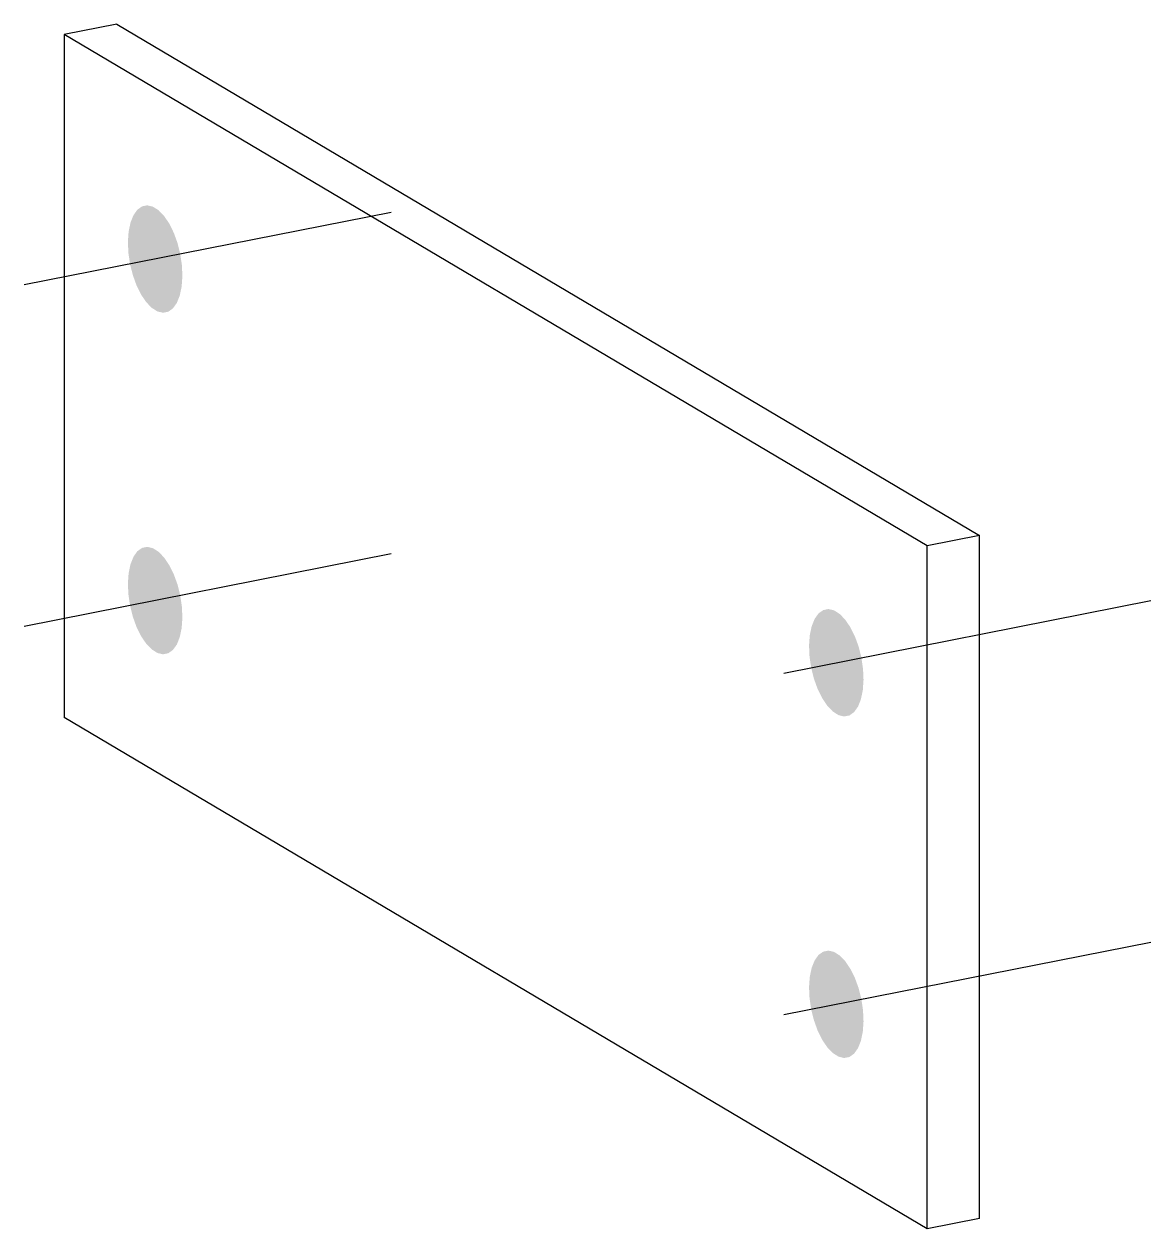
# Model space of a CAD drawing. Header units: millimetres. Extents: x 2 to 11323, y -13 to 202.
# Drawn here: x 11136.7 to 11322.9, y 3.6 to 202.5 of the extents above; entities that cross this region are included whole.
import ezdxf

# ---------------------------------------------------------------- set-up
doc = ezdxf.new("R2010")
doc.units = ezdxf.units.MM
doc.layers.add('STÅL', color=7, linetype='Continuous')

msp = doc.modelspace()

# ---------------------------------------------------------------- hatches: boundary and pattern name
at = {"layer": 'STÅL', "linetype": 'Continuous'}
for points in [[(11162.54, 164.52), (11162.81, 162.67), (11162.89, 160.86), (11162.77, 159.18), (11162.46, 157.69), (11161.98, 156.47), (11161.33, 155.56), (11160.56, 155.01), (11159.69, 154.84), (11158.77, 155.05), (11157.83, 155.65), (11156.91, 156.59), (11156.06, 157.85), (11155.31, 159.36), (11154.7, 161.07), (11154.24, 162.88), (11153.97, 164.74), (11153.89, 166.55), (11154.01, 168.23), (11154.32, 169.72), (11154.81, 170.94), (11155.45, 171.85), (11156.23, 172.4), (11157.09, 172.57), (11158.02, 172.35), (11158.96, 171.76), (11159.87, 170.81), (11160.72, 169.56), (11161.47, 168.04), (11162.09, 166.34)], [(11162.54, 108.14), (11162.81, 106.29), (11162.89, 104.48), (11162.77, 102.79), (11162.46, 101.31), (11161.98, 100.08), (11161.33, 99.18), (11160.56, 98.63), (11159.69, 98.45), (11158.77, 98.67), (11157.83, 99.27), (11156.91, 100.21), (11156.06, 101.47), (11155.31, 102.98), (11154.7, 104.68), (11154.24, 106.5), (11153.97, 108.36), (11153.89, 110.16), (11154.01, 111.85), (11154.32, 113.33), (11154.81, 114.56), (11155.45, 115.47), (11156.23, 116.02), (11157.09, 116.19), (11158.02, 115.97), (11158.96, 115.38), (11159.87, 114.43), (11160.72, 113.17), (11161.47, 111.66), (11162.09, 109.96)], [(11275.04, 97.88), (11275.31, 96.02), (11275.39, 94.22), (11275.27, 92.53), (11274.96, 91.04), (11274.48, 89.82), (11273.83, 88.91), (11273.06, 88.36), (11272.19, 88.19), (11271.27, 88.41), (11270.33, 89), (11269.41, 89.95), (11268.56, 91.21), (11267.81, 92.72), (11267.2, 94.42), (11266.74, 96.24), (11266.47, 98.09), (11266.39, 99.9), (11266.51, 101.59), (11266.82, 103.07), (11267.31, 104.3), (11267.95, 105.2), (11268.73, 105.75), (11269.59, 105.93), (11270.52, 105.71), (11271.46, 105.11), (11272.37, 104.17), (11273.22, 102.91), (11273.97, 101.4), (11274.59, 99.7)], [(11275.04, 41.5), (11275.31, 39.64), (11275.39, 37.83), (11275.27, 36.15), (11274.96, 34.66), (11274.48, 33.44), (11273.83, 32.53), (11273.06, 31.98), (11272.19, 31.81), (11271.27, 32.03), (11270.33, 32.62), (11269.41, 33.57), (11268.56, 34.82), (11267.81, 36.34), (11267.2, 38.04), (11266.74, 39.86), (11266.47, 41.71), (11266.39, 43.52), (11266.51, 45.2), (11266.82, 46.69), (11267.31, 47.91), (11267.95, 48.82), (11268.73, 49.37), (11269.59, 49.54), (11270.52, 49.33), (11271.46, 48.73), (11272.37, 47.79), (11273.22, 46.53), (11273.97, 45.02), (11274.59, 43.31)]]:
    msp.add_hatch(color=96, dxfattribs=at).paths.add_polyline_path(points)

# ---------------------------------------------------------------- linework, layer by layer
at = {"layer": 'STÅL', "color": 2, "linetype": 'Continuous'}
for p, q in [((11152.05, 202.49), (11143.39, 200.78)), ((11152.05, 202.49), (11294.55, 118.07)), ((11285.89, 116.36), (11143.39, 200.78)), ((11143.39, 200.78), (11143.39, 88.02)), ((11294.55, 118.07), (11285.89, 116.36)), ((11294.55, 5.31), (11294.55, 118.07)), ((11285.89, 3.6), (11285.89, 116.36)), ((11285.89, 3.6), (11143.39, 88.02)), ((11294.55, 5.31), (11285.89, 3.6))]:
    msp.add_line(p, q, dxfattribs=at)
at = {"layer": 'STÅL', "color": 96, "linetype": 'Continuous'}
for p, q in [((11197.36, 171.4), (11136.74, 159.43)), ((11197.36, 115.02), (11136.74, 103.05)), ((11262.23, 95.35), (11322.85, 107.32)), ((11262.23, 38.97), (11322.85, 50.94))]:
    msp.add_line(p, q, dxfattribs=at)

doc.saveas('drawing.dxf')
